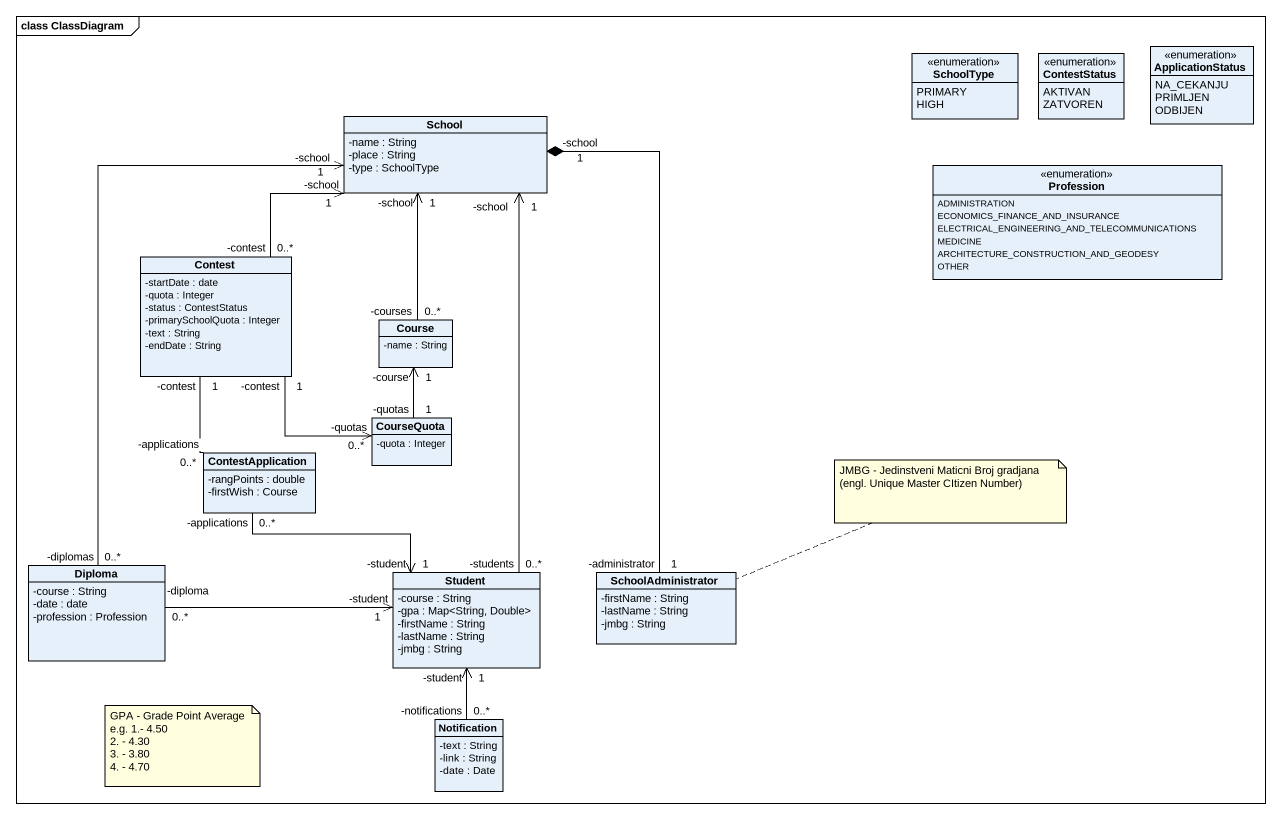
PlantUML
@startuml
mainframe class ClassDiagram
hide circle
hide empty members
skinparam classAttributeIconSize 0
enum ApplicationStatus {
  NA_CEKANJU
  PRIMLJEN
  ODBIJEN
}
enum SchoolType {
  PRIMARY
  HIGH
}
enum ContestStatus {
  AKTIVAN
  ZATVOREN
}
class School {
  -name : String
  -place : String
  -type : SchoolType
}
enum Profession {
  ADMINISTRATION
  ECONOMICS_FINANCE_AND_INSURANCE
  ELECTRICAL_ENGINEERING_AND_TELECOMMUNICATIONS
  MEDICINE
  ARCHITECTURE_CONSTRUCTION_AND_GEODESY
  OTHER
}
class Contest {
  -startDate : date
  -quota : Integer
  -status : ContestStatus
  -primarySchoolQuota : Integer
  -text : String
  -endDate : String
}
class Course {
  -name : String
}
class ContestApplication {
  -rangPoints : double
  -firstWish : Course
}
class CourseQuota {
  -quota : Integer
}
class Diploma {
  -course : String
  -date : date
  -profession : Profession
}
class Student {
  -course : String
  -gpa : Map<String, Double>
  -firstName : String
  -lastName : String
  -jmbg : String
}
class SchoolAdministrator {
  -firstName : String
  -lastName : String
  -jmbg : String
}
class Notification {
  -text : String
  -link : String
  -date : Date
}
School "-school\n1" *-- "-administrator\n1" SchoolAdministrator
Contest "-contest\n0..*" -up-> "-school\n1" School
Contest "-contest\n1" --> "-quotas\n0..*" CourseQuota
Course "-courses\n0..*" -up-> "-school\n1" School
ContestApplication "-applications\n0..*" -up- "-contest\n1" Contest
CourseQuota "-quotas\n1" -up-> "-course\n1" Course
Diploma "-diplomas\n0..*" -up-> "-school\n1" School
Diploma "-diploma\n0..*" -right-> "-student\n1" Student
Student "-students\n0..*" -up-> "-school\n1" School
Student "-student\n1" <-up- "-applications\n0..*" ContestApplication
Notification "-notifications\n0..*" -up-> "-student\n1" Student
note right of SchoolAdministrator
  JMBG - Jedinstveni Maticni Broj gradjana
  (engl. Unique Master CItizen Number)
end note
note as N2
  GPA - Grade Point Average
  e.g. 1.- 4.50
  2. - 4.30
  3. - 3.80
  4. - 4.70
end note
@enduml
